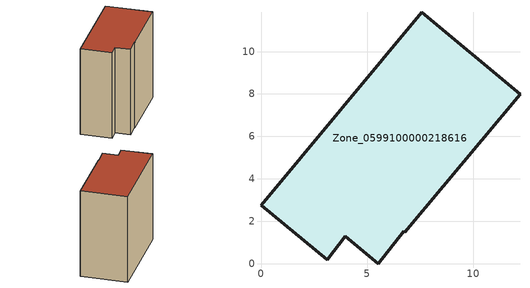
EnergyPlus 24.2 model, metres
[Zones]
Zone_0599100000218616
 floor ground (C_G): 6.72,1.51 5.53,0 3.98,1.29 3.11,0.18 0,2.76 7.57,11.84 12.21,7.98 6.77,1.48 z0
 wall outside (C_F): 7.57,11.84 0,2.76 3.11,0.18 3.98,1.29 5.53,0 6.72,1.51 6.77,1.48 12.21,7.98 7.57,11.84 z0:11.81
 roof outside (C_R): 6.72,1.51 6.77,1.48 12.21,7.98 7.57,11.84 0,2.76 3.11,0.18 3.98,1.29 5.53,0 z11.81
[BUILDING]
Pand.0599100000218616: North Axis=0; Terrain=City; Loads Convergence Tolerance Value=0.04; Temperature Convergence Tolerance Value=0.4; Solar Distribution=FullExterior; Maximum Number of Warmup Days=25; Minimum Number of Warmup Days=1
[Site:Location]
Rotterdam.The.Hague.AP_ZH_NLD Design_Conditions: Latitude=51.96; Longitude=4.45; Time Zone=1; Elevation=-4.5
[SITE:GROUNDTEMPERATURE:BUILDINGSURFACE]
18, 18, 18, 18, 18, 18, 18, 18, 18, 18, 18, 18
[MATERIAL] Thermal Absorptance=0.9; Solar Absorptance=0.7; Visible Absorptance=0.7
Name | Roughness | Thickness | Conductivity | Density | Specific Heat
G.TC.1946 | MediumSmooth | 0.15 | 1 | 540 | 1210
F.TC.1946 | Rough | 0.3 | 0.857143 | 1920 | 840
R.TC.1946 | MediumRough | 0.2 | 0.909091 | 1500 | 1000
[CONSTRUCTION]
C_G: G.TC.1946
C_F: F.TC.1946
C_R: R.TC.1946
[ZONE]
Zone_0599100000218616: Type=1; Multiplier=1; Ceiling Height=Autocalculate; Volume=Autocalculate; Floor Area=autocalculate; Part of Total Floor Area=Yes
[ZONEINFILTRATION:DESIGNFLOWRATE]
Infil_Zone_0599100000218616: Zone or ZoneList or Space or SpaceList=Zone_0599100000218616; Schedule=AlwaysOn; Design Flow Rate Calculation Method=Flow/Area; Flow Rate per Floor Area=0.003; Constant Term Coefficient=1; Temperature Term Coefficient=0; Velocity Term Coefficient=0; Velocity Squared Term Coefficient=0
[HVACTEMPLATE:ZONE:IDEALLOADSAIRSYSTEM]
Zone_0599100000218616: Maximum Heating Supply Air Temperature=50; Minimum Cooling Supply Air Temperature=13; Maximum Heating Supply Air Humidity Ratio=0.0156; Minimum Cooling Supply Air Humidity Ratio=0.0077; Heating Limit=NoLimit; Cooling Limit=NoLimit; Dehumidification Control Type=ConstantSensibleHeatRatio; Cooling Sensible Heat Ratio=0.7; Dehumidification Setpoint=60; Humidification Control Type=None; Humidification Setpoint=30; Outdoor Air Method=None; Outdoor Air Flow Rate per Person=0.00944; Outdoor Air Flow Rate per Zone Floor Area=0; Outdoor Air Flow Rate per Zone=0; Demand Controlled Ventilation Type=None; Outdoor Air Economizer Type=NoEconomizer; Heat Recovery Type=None; Sensible Heat Recovery Effectiveness=0.7; Latent Heat Recovery Effectiveness=0.65
[ZONECONTROL:THERMOSTAT]
ThermostatControl_Zone_0599100000218616: Zone or ZoneList=Zone_0599100000218616; Control Type Schedule=DualSetpointControlType; Control 1=Thermostat_Zone_0599100000218616; Temperature Difference Between Cutout And Setpoint=0
[THERMOSTATSETPOINT:DUALSETPOINT]
Thermostat_Zone_0599100000218616: Heating Setpoint Temperature Schedule=HeatingSetpoint_Zone_0599100000218616; Cooling Setpoint Temperature Schedule=CoolingSetpoint_Zone_0599100000218616
[SCHEDULE:COMPACT]
HeatingSetpoint_Zone_0599100000218616: Through: 12/31, For: AllDays, Until: 24:00, 21
CoolingSetpoint_Zone_0599100000218616: Through: 12/31, For: AllDays, Until: 24:00, 24
DualSetpointControlType: Through: 12/31, For: AllDays, Until: 24:00, 4
AlwaysOn: Through: 12/31, For: AllDays, Until: 24:00, 1
